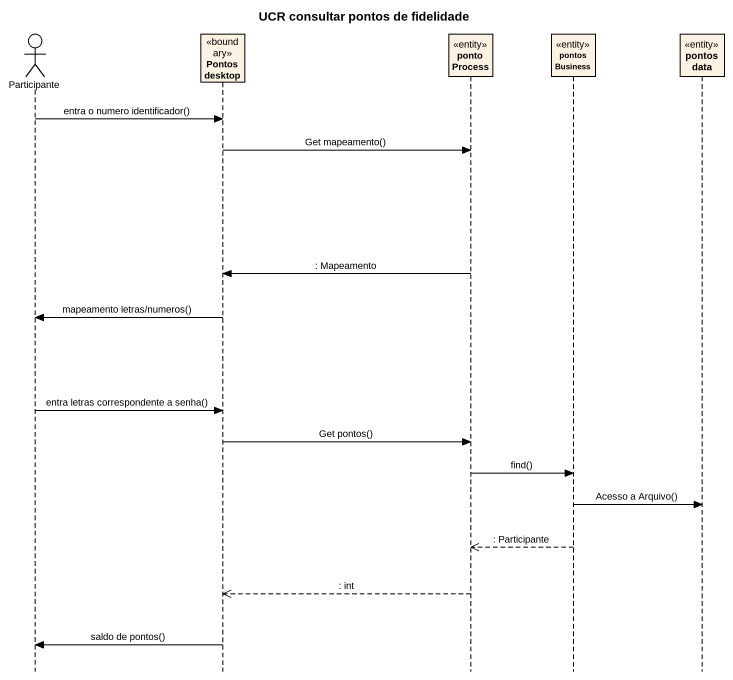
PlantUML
@startuml
title UCR consultar pontos de fidelidade
hide footbox
actor Participante
participant "Pontos desktop" as Pontos_desktop <<boundary>>
participant "ponto Process" as ponto_Process <<entity>>
participant "pontos Business" as pontos_Business <<entity>>
participant "pontos data" as pontos_data <<entity>>

Participante -> Pontos_desktop : entra o numero identificador()
Pontos_desktop -> ponto_Process : Get mapeamento()
ponto_Process -> Pontos_desktop : : Mapeamento
Pontos_desktop -> Participante : mapeamento letras/numeros()
Participante -> Pontos_desktop : entra letras correspondente a senha()
Pontos_desktop -> ponto_Process : Get pontos()
ponto_Process -> pontos_Business : find()
pontos_Business -> pontos_data : Acesso a Arquivo()
pontos_Business -->> ponto_Process : : Participante
ponto_Process -->> Pontos_desktop : : int
Pontos_desktop -> Participante : saldo de pontos()
@enduml
